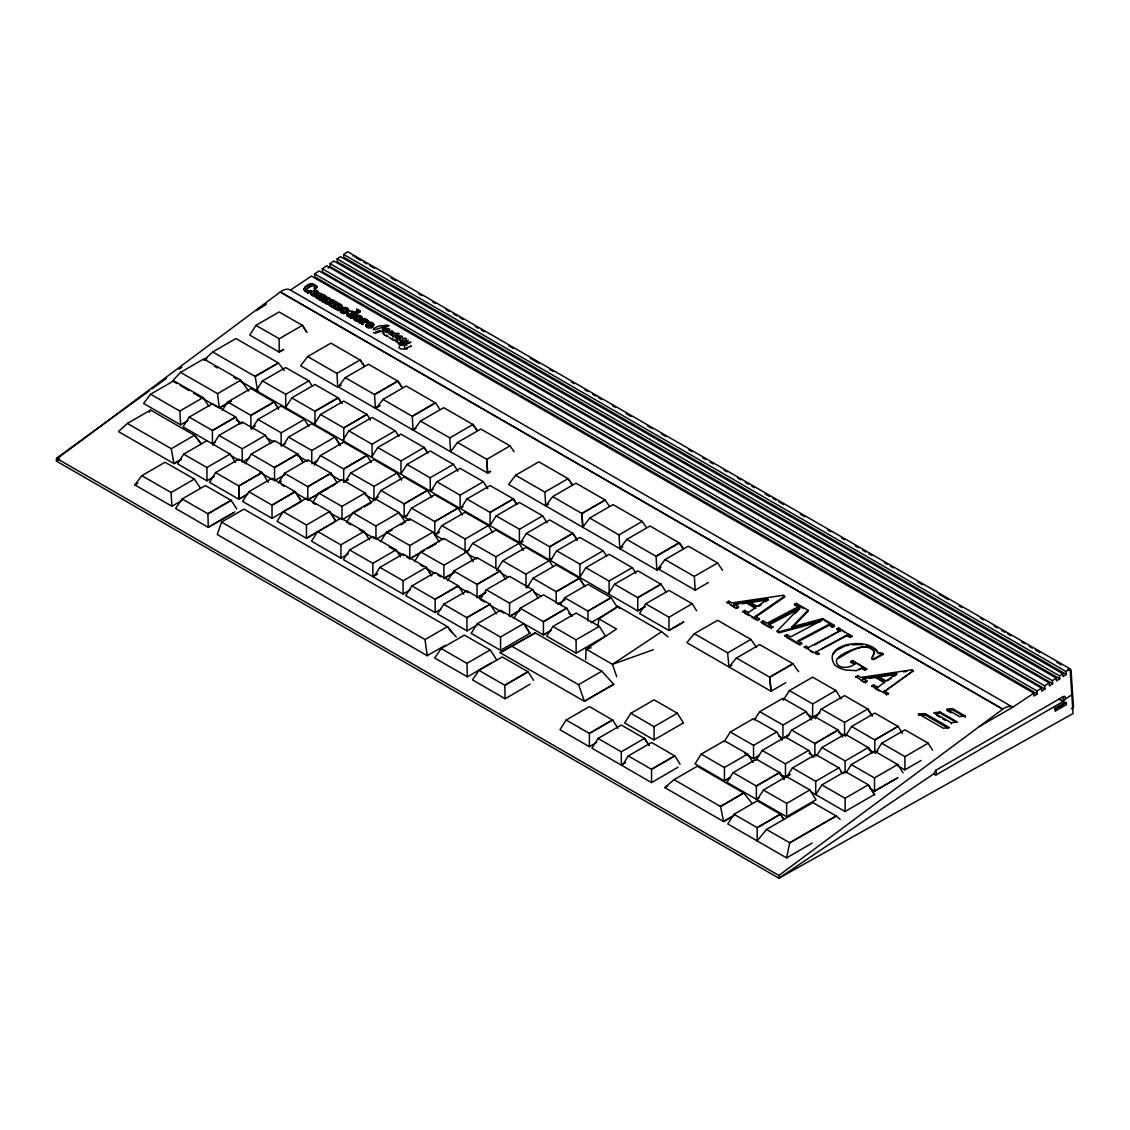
<?xml version="1.0" encoding="UTF-8"?>
<svg xmlns="http://www.w3.org/2000/svg" width="1130" height="1130" viewBox="0 0 1130 1130"><rect width="100%" height="100%" fill="white"/><g stroke="black" fill="none" stroke-linecap="round" stroke-linejoin="round"><path stroke-width="1.5" d="M585.637 659.482L586.103 649.129L616.528 629.043L598.942 618.887L597.728 627.051M206.931 440.728L183.696 454.147L177.523 463.851L206.931 480.829L206.931 467.453L230.167 454.034L235.45 462.467M206.931 480.829L214.29 476.479M215.364 442.113L212.426 443.808L215.378 442.014M230.167 454.147L183.018 426.829L189.19 417.139L212.426 403.721L235.662 417.027L212.44 430.445L189.19 417.139M268.262 482.284L262.089 472.467L238.868 485.886L238.854 499.262L247.682 494.163M238.868 485.886L238.854 499.262L209.446 482.284L215.618 472.58L238.854 459.161L262.089 472.467M212.807 445.135L218.98 435.431L242.215 448.737L242.215 462.114L249.575 457.749M222.37 410.303L227.667 401.983L250.888 415.402L274.138 401.87L278.545 408.806M270.734 443.737L265.451 435.318L242.215 422.013L218.98 435.431M274.138 401.87L278.531 408.919M255.917 325.384L279.166 338.689L279.152 352.066L249.744 335.073L255.917 325.384L279.152 311.965L302.388 325.384L306.795 332.305M248.784 491.72L272.019 478.315L295.255 491.72L301.428 501.423L272.019 518.402L242.611 501.423L248.784 491.72L272.019 505.138L295.255 491.621L301.428 501.31M245.125 463.794L251.298 454.091L274.534 467.509L297.769 453.978L303.066 462.297M272.019 518.289L272.019 505.025M284.831 474.727L274.548 480.66M251.736 429.146L257.908 419.442L281.144 432.748L281.144 446.124L285.565 443.469M433.186 489.304L430.248 491.112L256.256 390.655L262.428 380.951L285.678 394.257L285.678 407.534M302.388 325.384L279.152 338.788M295.255 491.621L272.019 505.138M297.769 453.978L303.066 462.41M281.144 432.861L304.38 419.343L281.144 406.037L257.908 419.442M285.664 394.37L308.9 380.852L285.664 367.547L262.428 380.951M281.314 481.281L278.376 482.99L284.548 473.286L307.784 486.691L331.019 473.173L337.192 482.877M328.364 488.075L307.784 499.969L335.723 483.725L331.302 486.38M306.47 525.026L306.47 538.29L277.062 521.311L283.235 511.608L306.47 498.203L329.692 511.608L335.878 521.212L329.706 511.509L306.47 525.026L283.235 511.608M283.22 445.432L288.517 437.126L311.767 450.432L311.753 462.142M314.988 424.456L314.988 411.193L338.223 397.774L341.754 403.325M307.784 486.691L331.019 473.173M339.396 444.048L334.989 437.013L311.753 450.531M338.223 397.774L341.754 403.424M314.338 424.188L320.51 414.484L343.746 427.903L366.982 414.385L370.499 420.035M343.746 441.053L343.746 427.79M314.267 465.249L320.454 455.56L343.675 468.964L366.925 455.447L371.332 462.481M361.134 508.585L342.009 519.729L342.009 506.353L365.244 492.934L371.417 502.751L364.058 506.989M340.921 544.914L317.685 531.495L311.513 541.199L340.921 558.178L340.921 544.801L364.157 531.397L369.439 539.815M340.921 558.178L348.28 553.827M343.746 427.903L366.982 414.385M365.244 493.047L342.009 479.629L318.773 493.047L312.6 502.751L315.538 504.446M364.143 531.495L340.921 518.091L306.47 538.29L334.409 522.159M372.081 457.424L372.081 444.147L395.316 430.742L398.834 436.392M345.399 481.338L350.696 473.018L373.931 486.324L373.931 499.7L365.103 494.601M373.931 499.7L378.352 497.045M372.844 563.347L372.844 576.611L343.435 559.633L349.608 549.929L372.844 536.524L396.079 549.83L372.844 563.347L349.608 549.929M392.124 529.871L375.951 539.321L375.951 525.944L399.187 512.526L405.359 522.343M395.302 430.841L372.081 417.436L348.845 430.841L342.673 440.545M397.167 472.905L401.574 479.84L397.167 472.905L373.931 486.437M371.572 457.226L377.745 447.536L400.981 460.842L400.981 474.106M399.173 512.639L375.951 499.22L352.715 512.639L346.543 522.343M374.764 500.18L380.951 490.477L404.173 503.895L427.423 490.378L431.815 497.412M379.864 567.401L403.099 580.707L403.085 594.083L373.677 577.105L379.864 567.401L403.085 553.983L426.321 567.401L431.618 575.721M403.099 593.97L410.444 589.733M380.358 541.863L386.531 532.159L409.78 545.465L409.766 558.841L406.828 557.147M427.733 453.074L424.216 447.423L400.981 460.941M404.173 503.895L427.423 490.378M430.248 490.999L430.248 477.736L453.483 464.317L457.89 471.252M426.321 567.401L403.085 580.806M409.766 545.578L433.002 532.061L409.766 518.755L386.531 532.159M409.78 520.393L405.359 517.851L411.532 508.147L434.768 521.552L458.003 508.034L462.41 515.068M439.189 532.272L434.768 534.829L439.189 532.173M441.025 609.07L435.135 612.573L405.727 595.595L411.899 585.891L435.135 599.31L458.37 585.792L463.653 594.211M435.135 612.474L435.135 599.197M414.47 561.568L420.643 551.864L443.892 565.17L443.878 578.546M453.469 464.43L430.248 451.011L407.012 464.43L400.839 474.134M434.768 521.552L458.003 508.034M460.108 495.18L460.108 508.444L430.7 491.465L436.872 481.761L460.108 468.357L483.343 481.663L460.108 495.18L436.872 481.761M460.108 508.331L463.046 506.636M443.017 539.589L435.657 535.337L441.844 525.634L465.08 538.939L465.066 552.316L469.487 549.66M443.878 565.268L467.114 551.751L443.878 538.445L420.643 551.864M466.958 630.837L437.536 613.971L443.723 604.268L466.944 590.849L490.18 604.268L496.367 613.858M447.635 580.707L453.808 571.003L477.044 584.422L500.279 570.89L505.562 579.323M465.066 539.052L488.315 525.535L465.066 512.229L441.844 525.634M489.996 525.605L496.169 515.902L519.419 529.207L519.405 542.584L522.357 540.79L519.405 542.584L460.687 508.684L466.86 498.98L490.095 512.399L513.345 498.881L516.862 504.418M490.095 525.662L490.109 512.286M467.326 551.723L472.623 543.403L495.858 556.709L495.844 568.432M477.044 584.422L500.279 570.89M500.562 650.244L500.562 636.981L523.797 623.562L529.97 633.266L500.562 650.343L471.154 633.365L477.326 623.675L500.562 610.257L543.431 634.933L550.79 630.681M516.862 504.531L513.345 498.881L490.095 485.575L466.86 498.98M519.857 610.525L509.559 616.457L509.574 603.081L532.795 589.676L538.092 598.095M509.559 616.457L519.857 610.412M495.844 556.822L519.094 543.304L495.844 529.998L472.623 543.403M525.973 585.82L525.987 574.111L549.222 560.692L552.74 566.342M523.797 623.675L529.97 633.365M532.795 589.775L509.559 576.371L486.324 589.775L480.151 599.479L484.558 602.036M519.405 529.32L542.64 515.803L519.405 502.497L496.169 515.902M514.023 617.955L520.21 608.251L543.431 621.67L566.681 608.138L571.964 616.57M526.425 533.374L549.66 546.779L572.896 533.261L577.303 540.197L572.882 533.374L549.66 519.955L526.425 533.374L520.252 543.078L549.66 560.056L552.598 558.248M549.208 560.805L525.973 547.386L502.751 560.805L496.564 570.509M549.66 559.943L549.66 546.68M532.993 578.263L556.228 591.682L579.464 578.164L584.761 586.47L579.464 578.263L556.228 564.859L532.993 578.263L526.82 587.967M543.431 621.67L566.681 608.138M572.896 533.261L549.66 546.779M645.131 606.683L637.786 610.934L550.494 560.537L556.666 550.833L579.916 564.138L579.916 577.402M579.464 578.263L556.228 591.682M599.352 626.373L576.116 613.067L552.881 626.472L546.708 636.176L576.116 653.154L576.116 639.778L599.352 626.373L605.525 636.176M576.116 653.154L605.525 636.077M596.739 742.339L589.38 746.704L559.971 729.726L566.144 720.022L589.38 733.427L612.615 719.909L617.898 728.327M589.38 746.591L589.38 733.328M579.902 564.251L603.138 550.734L579.902 537.428L556.666 550.833M609.098 594.267L609.098 580.99L632.334 567.585L635.851 573.235M589.38 733.427L612.615 719.909M632.32 567.684L609.098 554.279L585.863 567.684L579.69 577.388M648.945 745.376L644.538 738.455L621.302 725.036L598.067 738.455L591.894 748.159L621.302 765.137L621.316 751.761L644.538 738.342L648.959 745.277M621.302 765.137L625.723 762.482M608.378 593.956L614.551 584.252L637.786 597.657L661.022 584.139L666.305 592.572M637.786 597.657L661.022 584.139M654.072 726.689L654.072 739.952L624.664 722.974L630.837 713.27L654.072 699.866L677.308 713.171L654.072 726.689L630.837 713.27M654.086 739.839L683.495 722.861M628.322 755.913L651.558 769.332L674.78 755.913L651.558 742.495L628.322 755.913L622.15 765.617L651.558 782.596L651.558 769.219L674.794 755.815L680.076 764.233M668.946 617.22L668.946 630.498L639.538 613.519L645.71 603.816L668.946 590.397L692.182 603.702L668.946 617.22L645.71 603.816M747.679 754.049L724.443 740.743L701.207 754.162L695.035 763.852L724.443 780.83L724.443 767.468L747.679 754.049L752.961 762.467M724.132 741.718L730.305 732.014L753.541 745.32L753.541 758.696L744.712 753.597M753.541 758.583L759.431 755.193M759.318 797.469L756.366 799.277L726.957 782.299L733.144 772.595L756.366 786L779.615 772.482L784.022 779.418M756.38 799.164L756.38 785.901M733.977 814.264L757.213 827.669L780.449 814.151L783.98 819.702L780.449 814.264L757.213 800.845L733.977 814.264L727.805 823.968L786.621 857.924L812.258 843.008M786.621 857.811L789.715 842.768L836.172 815.945L812.936 802.625L766.479 829.462L757.213 840.833M753.541 745.433L776.776 731.901L753.541 718.595L730.305 732.014M779.615 772.482L784.008 779.516M754.416 719.994L759.713 711.674L782.949 724.98L782.949 738.356L778.528 735.814M782.949 738.356L788.825 734.853M780.449 814.151L757.213 827.669M779.587 773.739L785.463 777.129L785.477 763.753L808.699 750.348L813.106 757.383M785.463 777.129L789.884 774.474M763.386 790.054L786.621 803.359L786.621 816.736L757.213 799.758L763.386 790.054L789.87 774.587M786.621 816.623L816.03 799.758L809.857 789.941L786.621 803.472M766.479 829.462L789.715 842.768M782.949 725.093L806.184 711.561L782.949 698.255L759.713 711.674M808.699 750.447L785.463 737.043M783.217 700.289L789.39 690.6L812.64 703.905L812.625 717.282L806.749 713.878M812.64 717.169L819.985 712.917M809.857 789.941L786.621 776.635M786.339 738.427L791.636 730.107L814.871 743.526L838.107 730.008L842.514 737.043M811.298 792.045L845.113 811.566L845.127 798.204L868.363 784.785L874.521 794.588L868.363 784.785L845.113 771.479L821.891 784.898L815.719 794.588L815.719 781.226L838.954 767.807L842.472 773.457M841.158 698.905L835.875 690.486L812.625 677.181L789.39 690.6M838.94 767.906L815.719 754.501L792.483 767.906L786.31 777.61M815.154 718.736L821.326 709.033L844.562 722.338L844.562 735.715L838.672 732.311M816.595 755.885L821.891 747.566L845.127 760.885L845.113 772.595M845.113 798.303L821.891 784.898M845.127 811.467L874.535 794.489M872.205 715.954L867.798 708.92L844.562 722.437M868.363 747.467L871.894 753.004L868.363 747.467L845.113 760.984M845.395 736.195L851.568 726.491L874.804 739.91L898.039 726.378L902.446 733.427M870.114 788.684L874.521 791.226L874.535 777.864L897.771 764.445L903.054 772.864M874.804 739.91L898.039 726.378M897.757 764.558L874.521 751.139L851.3 764.558L846.003 772.864M875.51 752.961L881.683 743.258L904.918 756.563L904.918 769.94L896.09 764.841M904.918 769.827L921.091 760.49M904.918 756.662L928.154 743.145L904.918 729.839L881.683 743.258M490.858 663.197L467.326 676.884L466.987 663.324L490.222 649.905L496.734 659.906M467.326 676.785L434.683 658.041L441.194 648.535L464.43 635.131L490.222 649.905M530.139 684.187L505.138 698.721L472.495 679.879L479.007 670.373L504.799 685.26L528.035 671.743L533.614 680.331M505.138 698.721L504.799 685.147M171.887 506.212L134.823 484.925L141.801 475.688L171.082 492.482L171.887 506.325L182.184 500.265M188.018 420.487L180.659 424.838L179.868 411.009L203.089 397.591L209.064 406.405M180.659 424.838L143.609 403.452L150.587 394.215L173.808 380.796L203.089 397.591M171.082 492.581L194.318 479.064L165.037 462.269L141.801 475.688M364.157 365.852L360.173 360.046L330.892 343.139L307.657 356.557L300.679 365.795L337.743 387.195L336.938 373.352L360.173 359.933L364.171 365.753M337.743 387.195L341.246 385.189M379.765 405.741L375.358 408.283L338.294 386.898L345.272 377.646L374.553 394.554L397.788 381.036L401.786 386.841M397.788 381.036L401.772 386.954M415.995 428.242L413.043 430.05L375.993 408.65L382.971 399.413L412.238 416.306L435.488 402.789L439.457 408.707M413.057 429.937L412.252 416.207M412.238 416.306L435.488 402.789M490.561 471.394L487.609 473.103L413.509 430.318L420.487 421.066L449.768 437.861L450.559 451.703L457.537 442.466L480.773 429.047L510.054 445.841L486.804 459.359L457.537 442.466M476.973 430.375L473.004 424.456L449.754 437.974M487.609 473.103L486.818 459.26L487.609 473.103L490.561 471.295M609.169 505.915L605.186 500.011L575.905 483.216L552.669 496.621L545.691 505.859L544.9 492.03L568.136 478.611L572.119 484.417L568.122 478.71L538.855 461.817L515.619 475.236L508.641 484.473L656.855 570.043L659.793 568.348M545.691 505.859L548.643 504.051M589.733 518.02L619 534.914L642.25 521.396L612.954 504.602L589.733 518.02L582.755 527.258L581.95 513.416L605.186 500.011L581.95 513.529L552.669 496.621M582.755 527.258L581.95 513.416M619 534.914L619.805 548.643L622.757 546.849M619.805 548.643L626.783 539.406L650.018 526.001L679.285 542.894L683.269 548.7M626.783 539.406L656.05 556.313L679.3 542.795L683.283 548.601M679.3 542.795L656.05 556.313M708.397 582.487L695.162 590.227L694.357 576.385L717.592 562.98L722.564 570.339M695.162 590.114L658.098 568.828L665.076 559.59L688.311 546.186L717.592 562.98M384.101 330.892L386.573 331.923L385.796 330.906C396.362 328.576 376.417 326.443 384.101 330.892C382.293 332.757 385.683 337.545 386.898 335.13M384.341 334.918L382.378 332.813M400.006 339.678L399.229 338.661C411.066 333.957 383.805 335.935 401.418 339.932C405.642 341.585 399.399 336.881 406.291 338.506C405.331 341.062 401.094 343.054 399.879 339.876M399.54 343.591L395.712 341.458L396.319 340.116M785.774 682.675L771.056 691.263L686.828 642.645L694.343 633.704L727.621 652.815L728.949 666.954L731.901 665.146M728.949 666.954L736.449 658.013L759.685 644.609L792.963 663.706L769.728 677.124L771.056 691.263L769.728 677.124M727.607 652.914L750.857 639.396L717.578 620.299L694.343 633.704M177.043 383.621L172.509 381.008L180.518 372.349L217.511 393.607L219.319 408.029L231.085 401.235L219.319 408.029M217.497 393.706L240.747 380.189L203.753 358.945L180.518 372.349M392.308 338.379L391.008 338.816L389.229 337.347M874.662 652.66L871.64 658.225L873.25 659.666L883.25 654.327L881.668 652.9L878.278 652.801C870.368 636.232 820.479 643.125 834.745 665.019A27.855 18.447 -8.7 0 0 846.045 670.062L856.399 670.669L861.78 667.802L864.902 670.104L866.71 669.13L852.698 660.542C845.749 662.392 862.473 666.827 850.89 661.516M239.8 380.867L257.739 391.121M181.337 459.274L173.978 463.625L118.452 431.561L127.365 423.439L171.237 448.666L173.978 463.625L181.323 459.373M194.473 435.248L201.408 444.034L194.473 435.248L171.237 448.765M720.53 806.382L723.596 821.538L735.376 814.645L723.596 821.538L664.779 787.582L674.045 779.658L720.516 806.495L743.766 792.977L751.987 803.289M720.516 806.495L743.766 792.977M307.883 291.554L307.939 292.359C298.292 291.06 309.182 280.226 314.747 284.732A3.757 2.331 -4.1 0 1 315.736 285.777L317.233 287.246L314.747 288.983L314.253 287.924C317.417 282.444 307.628 285.834 306.809 288.447C302.134 292.119 311.273 290.043 311.216 291.526L308.264 293.32L307.883 291.554L305.171 290.876L303.899 289.28M613.774 684.243L584.365 701.221L578.602 684.625L601.838 671.22L613.745 684.342L584.337 701.32L500.124 652.702L535.281 632.899L601.838 671.22M303.913 289.393L305.227 287.204M1033.781 693.156L1012.791 707.211L289.718 289.661A16.781 9.69 -60 0 0 280.339 291.936L57.121 458.681L56.5 461.139L778.909 878.222L1073.062 713.524L1070.096 668.847L347.701 251.778L343.675 254.476L343.887 257.358L1066.282 674.426L1063.033 676.602L1062.822 673.72L340.441 256.651L337.136 258.855L337.347 261.736L1059.728 678.805L1056.494 680.98L1056.282 678.099L333.901 261.03L330.031 263.615L330.243 266.68L1052.637 683.735L1049.389 685.91L1049.177 682.859L326.782 265.79L322.304 268.785L322.53 271.935L1044.911 689.003L1041.676 691.165L1041.45 688.029L319.055 270.96L314.634 273.912L314.846 276.85L1037.241 693.905L1033.992 696.08L1033.781 693.156L311.4 276.087L290.41 290.142M366.516 322.064C372.053 317.036 351.656 327.827 367.688 321.301M348.153 315.016L353.323 311.908L351.162 314.564L348.153 315.016L348.379 316.075L349.806 316.132M348.21 315.892L352.15 312.982L353.634 313.434M456.238 637.023L447.438 626.613L243.967 509.136L221.551 522.074L217.243 534.49L427.211 655.711L445.291 645.272M319.027 293.447L315.03 295.665L310.722 293.645A4.28 2.67 -4.1 0 1 310.99 292.147C321.937 284.379 320.313 302.854 310.778 294.323A4.28 2.67 -4.1 0 1 311.033 292.825L311.414 292.388M149.231 412.309L150.601 410.035L194.459 435.361M372.716 323.632L371.431 325.384L372.759 324.254L372.392 323.166L369.976 324.55L371.714 323.618L372.759 324.254M285.579 407.591L291.752 397.887L314.988 384.468L338.223 397.887L314.988 411.306L291.752 397.887M560.311 604.663L564.718 597.728L587.953 584.323L611.189 597.728L617.361 607.432M756.055 760.151L762.227 750.447L788.825 734.966M236.735 508.938L231.17 500.336L205.363 485.561L182.142 498.966L175.616 508.472L208.259 527.329L233.26 512.893M328.279 299.718C330.737 296.286 323.025 298.518 322.587 300.354L323.025 301.795L319.578 299.803L318.787 298.165C321.852 294.167 329.692 295.481 320.736 299.281L323.208 298.362M339.749 304.818L337.955 304.93C340.314 301.964 331.81 303.363 335.398 301.922L332.531 299.733L332.94 301.244L328.307 304.337L327.064 303.391L330.553 306.145L330.115 304.634C333.195 300.637 341.034 301.95 332.065 305.764L332.121 306.541L336.26 303.716M328.901 298.391L324.593 302.19L327.05 300.538M330.115 304.634L330.921 306.357L334.367 308.349L333.929 306.837C337.051 302.953 344.904 304.055 335.878 307.953L335.921 308.73L335.087 307.501L334.72 308.561L338.153 310.538L337.729 309.027C343.421 308.264 342.87 302.897 337.898 304.154L337.955 304.93M314.31 288.729C317.869 280.127 298.038 293.193 309.267 291.71M832.739 654.411L836.483 650.329L844.336 646.304M329.847 298.716L326.556 297.684C326.627 294.746 321.217 294.28 320.821 294.238L321.598 294.69L316.979 297.783L316.146 296.639L315.779 297.614L319.211 299.605L318.829 298.857L322.53 296.526L324.875 296.569M326.612 298.391C328.971 295.424 320.524 296.823 324.056 295.368L323.999 294.662M337.898 304.154L338.322 303.25L336.712 302.021L334.197 301.936L334.254 302.713M366.657 324.239L365.894 325.652A3.574 2.218 -4.1 0 0 366.53 327.05L368.648 327.997L371.714 327.559L367.363 326.273L369.482 324.225L372.886 326.768L369.482 324.225M871.724 658.776C884.324 635.823 840.367 651.191 836.61 659.68C834.632 669.115 849.944 669.087 854.803 663.776M777.341 632.023L777.186 631.048L799.701 607.686L768.598 624.071L773.09 627.545M795.11 613.576L799.842 608.646L770.307 624.226M798.642 607.615L794.461 604.31L796.283 603.364L808.049 610.158L791.975 626.825L792.116 627.8L802.413 625.102M792.116 627.8L808.19 611.132L808.049 610.158M373.479 332.63L374.581 333.378L383.07 330.779M284.223 370.513L278.418 362.956L235.93 338.534L212.694 351.953L203.965 360.173L206.903 358.478M372.829 326.16C375.838 323.957 371.346 321.4 369.1 322.446A4.011 2.486 -4.1 0 0 367.123 323.222L365.852 325.045A3.574 2.218 -4.1 0 0 366.487 326.443L368.606 327.375L371.671 326.937M372.886 326.768L373.818 324.55L371.488 323.025M353.337 313.928L350.244 315.99M399.512 346.387L398.834 347.517L400.359 348.916L406.306 349.156L407.21 348.633L406.235 347.927L411.306 346.317L410.684 345.498M348.308 312.883L346.938 315.553A2.415 1.497 -4.1 0 0 348.04 316.386L349.82 316.344C347.517 316.852 353.054 319.606 352.052 317.219L351.303 316.781L360.131 310.863L360.188 311.753L351.359 317.657L352.108 318.095M936.488 769.812L935.937 770.222A2.98 1.723 -60 0 0 934.383 773.457L778.909 878.222L778.909 875.467L1002.734 709.16A16.781 9.69 -60 0 1 1012.127 706.886L1012.791 707.211L979.442 726.463M149.174 390.952L56.5 458.173L56.5 461.139L59.579 459.43M152.027 388.875L166.28 378.536M179.105 369.227L181.958 367.165M315.736 294.323C322.996 288.644 307.049 295.65 314.098 295.368M314.747 288.983L317.177 286.441M748.597 613.406L748.456 612.517L755.673 607.53L746.478 602.219L733.808 604.07L738.328 606.669L738.455 607.559L736.576 608.491L727.028 602.163L728.864 601.202L731.845 602.926L783.034 595.312L784.517 596.16L784.644 597.05L755.363 617.319L755.236 616.429L784.517 596.16M877.417 687.789L884.522 682.068L875.326 676.757L862.656 678.593L867.176 681.206L865.41 682.873L855.876 676.701L857.712 675.74L860.707 677.463L911.882 669.836L913.365 670.697L884.197 691.701L913.365 670.697M758.739 606.4L761.408 604.55M765.406 601.796L768.075 599.945M887.559 680.783L891.57 678.014M894.24 676.178L896.909 674.327L878.208 677.068L878.095 676.333L896.796 673.48L886.118 680.966L878.095 676.333M598.942 618.887L617.616 606.287L661.629 631.698L668.07 636.925M328.081 268.121L330.243 266.68M320.821 294.238L321.203 293.263M316.979 297.783L321.556 293.984L320.779 293.546M319.211 299.605L319.578 298.617M320.736 299.281L319.522 299.111L323.025 301.795M319.578 299.803L319.945 298.829M323.434 301.526L322.643 301.06L326.245 298.772L328.957 299.097M326.556 297.684C331.528 296.427 332.093 301.795 326.401 302.558L326.81 303.984L323.378 302.007L323.745 301.032L324.536 301.484M323.378 302.007L323.745 301.032M327.22 303.702L326.443 303.264L330.765 300.241L330.497 299.153M327.121 304.168L327.474 303.108M332.94 301.244L332.531 299.733M328.251 303.56L332.884 300.467M334.197 301.936L335.342 301.145M330.172 305.411C331.048 302.473 336.345 303.575 336.387 302.685M330.553 306.145L330.906 305.1M332.065 305.764L330.864 305.58L334.367 308.349M330.921 306.357L331.274 305.298M333.986 307.614C334.932 304.775 340.158 305.82 340.243 304.86M337.164 307.911L339.622 306.258M338.562 310.256L337.785 309.804L342.235 306.47L340.511 304.973M338.153 310.538L338.506 309.479M356.628 309.521L357.8 311.047L356.699 310.411L357.038 309.253L360.131 310.863M356.699 310.411L357.038 309.253M349.029 316.909L349.777 315.482L347.984 315.51A2.415 1.497 -4.1 0 1 346.868 314.663C346.161 311.047 354.481 309.112 354.043 313.547L356.543 311.88M353.987 312.671L357.73 310.171M361.967 323.335L363.013 324.366L358.987 322.121L360.145 322.714L364.736 319.154L360.103 322.262M364.764 319.606L364.453 318.462L366.996 319.818L365.555 321.301L368.818 321.315L366.812 322.502L366.558 321.358L367.66 320.849M359.015 322.573L359.397 321.852M364.058 319.197L364.453 318.462M365.555 321.301L366.996 319.818M362.984 323.915L362.603 324.649M369.524 324.847L367.405 326.881L371.714 327.559M1037.241 693.905L1037.029 690.981L1041.45 688.029M1044.911 689.003L1044.685 685.854L1049.177 682.859M1052.637 683.735L1052.411 680.684L1056.282 678.099M1059.728 678.805L1059.53 675.924L1062.822 673.72M1066.282 674.426L1066.07 671.545L1070.096 668.847M661.629 631.698L612.474 664.341L586.103 649.129L591.061 647.787M1065.138 699.188L1071.819 694.766M1071.268 708.793L1073.5 707.309L1071.071 670.782A3.743 2.161 -60 0 0 1069.135 669.186L1068.726 669.327A3.743 2.161 -60 0 0 1068.33 669.539M56.5 459.656L59.466 457.735M256.341 310.651L264.929 305.114M838.361 658.394C848.037 652.971 864.874 639.919 874.521 651.968M307.812 293.065L311.16 290.721M258.092 308.886L266.44 303.984M306.159 286.483L307.247 285.848M127.365 423.439L150.601 410.035M283.574 349.41L279.152 352.066L283.559 349.509M227.667 401.983L250.888 388.565L274.124 401.983L250.888 415.402M235.662 417.139L212.426 430.544L212.426 443.808M134.823 484.925L137.775 483.23M250.888 428.666L255.309 426.01M345.272 377.646L368.507 364.241L397.788 381.135L374.553 394.554M242.215 448.836L265.451 435.318M251.298 454.091L274.534 440.672L297.769 454.091L274.534 467.509M320.51 414.484L343.746 401.079L366.968 414.484M288.517 437.126L311.753 423.708L334.989 437.126M382.971 399.413L406.193 385.994L435.474 402.902M262.089 472.58L238.854 485.985L215.618 472.58M379.779 405.628L375.358 408.184L374.553 394.441M238.868 499.149L247.682 494.064M284.548 473.286L307.784 459.868L331.019 473.286M320.454 455.56L343.675 442.141L366.925 455.447L343.675 468.964M311.753 463.794L317.643 460.291M234.743 511.932L208.259 527.329L207.934 513.755L182.142 498.966M420.487 421.066L443.723 407.662L472.99 424.555M377.745 447.536L400.981 434.118L424.202 447.536M350.696 473.018L373.931 459.599L397.167 473.018M343.69 468.865L343.675 482.228L348.096 479.586M343.675 482.228L348.096 479.685M380.951 490.477L404.173 477.072L427.408 490.477M411.532 508.147L434.768 494.728L458.003 508.147M400.938 524.885L403.89 523.077M424.485 550.254L409.78 558.743L424.47 550.352M436.236 543.459L427.423 548.544L436.236 543.558M490.095 512.399L513.331 498.98M411.899 585.891L435.135 572.486L458.37 585.792L435.135 599.31M453.808 571.003L477.044 557.584L500.265 571.003M445.361 577.585L454.175 572.486M445.347 577.684L454.175 572.599M520.252 543.078L523.19 541.369M477.044 597.572L485.872 592.487L477.044 597.685L477.044 584.309M221.551 522.074L425.035 639.566L447.438 626.613L452.071 632.871M525.987 587.374L528.925 585.679M477.256 624.89L466.944 630.95L466.958 617.573L490.194 604.155L466.944 617.672L443.723 604.268M520.21 608.251L543.431 594.832L566.667 608.251M557.697 604.098L565.057 599.748M614.551 584.252L637.786 570.834L661.008 584.252M500.124 652.702L535.281 632.899M479.007 670.373L502.243 656.954L528.035 671.743L504.799 685.26M550.79 630.582L543.431 634.933L543.445 621.557M658.098 568.828L661.036 567.133M659.807 568.235L656.855 570.043L656.064 556.2M590.891 622.715L615.892 608.18M645.145 606.584L637.786 610.822L637.786 597.558M683.65 621.895L668.946 630.498L683.65 622.009M566.144 720.022L589.38 706.603L612.601 720.022M792.949 663.818L769.714 677.223L736.449 658.013M651.558 782.596L678.028 767.213M674.045 779.658L697.281 766.253L743.752 793.076M664.779 787.582L667.731 785.887M812.625 704.004L835.875 690.486M821.326 709.033L844.562 695.614L867.784 709.033M791.636 730.107L814.871 716.702L838.107 730.008L814.871 743.526M733.144 772.595L756.366 759.176L779.601 772.595L756.366 786M851.568 726.491L874.804 713.072L898.039 726.491M821.891 747.566L845.113 734.161L868.349 747.566M874.804 753.173L877.756 751.365M898.067 777.539L874.535 791.127L896.584 778.499M789.701 842.867L836.172 816.044M936.488 774.672L935.937 770.222L1063.316 696.603A2.98 1.723 -60 0 1 1065.42 697.803A2.98 1.723 -60 0 1 1063.316 701.448L935.937 774.996A2.98 1.723 -60 0 1 934.383 773.457M1054.572 708.51L1065.505 702.182L1066.367 702.691L1066.367 704.654L1055.434 710.968L1054.572 708.51L1055.434 709.004L1066.367 702.691M1060.039 707.324L1062.779 705.741M341.43 309.027L342.729 308.419M355.103 316.923L356.416 316.315M748.456 612.517L744.797 610.412L742.961 611.372L757.609 619.819L759.417 618.845L759.558 619.734M761.451 622.856L761.295 621.881L763.117 620.907L767.058 623.181L798.5 606.641L794.461 604.31M761.295 621.881L771.126 627.56L772.934 626.585M785.166 636.543L785.011 635.568L786.819 634.594L790.703 636.84L821.976 620.314L778.669 631.91L777.186 631.048M785.011 635.568L799.786 644.1L801.608 643.125L801.749 644.1M804.32 647.603L806.029 645.936L808.685 648.097M804.207 646.911L817.287 654.454L819.208 654.171M850.975 662.067L852.783 661.092L866.71 669.13M864.817 669.553L866.625 668.579M877.304 687.054L873.645 684.935L871.809 685.896L886.457 694.357L888.279 693.382L888.378 694.117M871.64 658.225L873.165 659.101L883.166 653.776M859.167 669.793L861.865 668.353L864.902 670.104M792.215 627.856L792.059 626.882L822.697 618.619L834.307 625.328L834.463 626.303L832.641 627.249L829.081 624.297L797.681 640.865L801.608 643.125M799.32 641.049L829.222 625.271L832.641 627.249M808.572 647.405L839.971 630.837L814.659 644.948M779.177 617.856L789.658 612.333M792.653 610.765L795.647 609.183M815.676 652.137L847.048 634.933L850.212 637.391L852.048 636.444L838.559 628.026L836.751 628.972L840.07 631.529M821.68 648.987L847.161 635.625L850.212 637.391M794.616 605.284L796.424 604.338L796.283 603.364M832.499 626.274L834.307 625.328M850.113 636.684L851.935 635.752M736.449 607.601L738.328 606.669M865.298 682.139L867.176 681.206M392.887 338.605C390.132 339.551 396.192 341.656 394.822 339.678M400.896 343.209L400.938 344.283L403.156 344L400.896 343.209L401.079 345.681M387.082 335.695L386.714 336.486L388.212 336.5M365.513 320.849C368.352 318.49 370.075 323.152 366.558 321.852M653.281 649.736L612.474 664.341L616.712 676.715M353.054 255.945L353.252 255.874A3.743 2.161 -60 0 1 355.131 257.047M382.802 327.064C364.326 334.254 377.519 324.352 383.07 325.821C389.624 323.759 391.531 327.064 384.384 326.57L385.457 327.516L382.802 327.064L382.985 329.536M375.626 331.909L380.231 330.497M396.362 334.89L393.975 335.624C394.469 339.452 388.777 333.887 395.98 333.336C403.594 333.011 395.02 335.059 396.545 337.376M308.363 285.367L310.722 284.831M404.385 344.707L400.868 345.342L398.791 344.396C398.127 340.865 403.65 342.56 405.161 343.294C401.531 342.108 406.503 340.102 408.325 340.455C399.497 345.639 420.077 339.141 405.967 344.212L406.772 345.257L404.385 344.707L404.653 348.421M820.451 621.613L778.824 632.885L778.669 631.91M845.946 645.894L849.153 645.089M875.256 649.496L878.363 653.352L883.25 654.327M749.247 601.81L767.934 598.942L757.255 606.429L749.247 601.81L749.374 602.686L768.075 599.832M745.63 601.782L749.049 601.273M752.453 600.764L755.871 600.256M872.756 676.418L876.174 675.909M881.287 675.147L884.705 674.638M888.109 674.13L891.528 673.621M903.463 671.841L906.881 671.333M733.949 604.946L738.695 604.268M741.859 603.801L746.605 603.109L755.801 608.42M862.769 679.328L865.947 678.876M869.111 678.41L875.439 677.491L884.635 682.803L884.522 682.068M851.851 644.75L863.249 644.637M965.147 715.982L952.35 708.595L946.714 709.202L959.511 716.604L965.147 715.982L965.317 717.155L952.505 709.767L946.869 710.389L951.135 712.846M940.019 712.013L933.776 712.705L951.22 722.776L957.463 722.084L940.019 712.013L940.16 713.058L956.149 722.282M935.471 713.567L940.16 713.058M925.329 713.68L918.337 713.821L943.324 728.257L949.426 727.593L925.329 713.68L925.527 715.135L948.112 728.186M918.535 715.29L925.527 715.135M312.954 284.887L314.804 285.537A3.757 2.331 -4.1 0 1 315.793 286.582L317.233 287.246M314.79 291.102L317.827 291.78L319.169 293.616M351.713 311.894L354.043 313.547M345.13 308.151C353.761 309.493 343.04 317.248 340.285 311.372A4.28 2.67 -4.1 0 1 340.554 309.874M358.803 316.047C367.434 317.389 356.713 325.143 353.958 319.267A4.28 2.67 -4.1 0 1 354.227 317.77M866.329 645.188L873.066 647.688M360.188 311.753L357.108 310.129M1059.064 699.089L1063.316 701.448L1063.316 696.673M356.105 257.711L360.682 260.352M363.733 262.118L366.784 263.883M369.835 265.635L374.425 268.29M391.206 277.98L395.783 280.621M418.679 293.842L421.744 295.608M432.423 301.767L435.474 303.532M446.166 309.705L449.217 311.47M453.794 314.112L456.845 315.877M459.896 317.629L462.947 319.395M475.165 326.443L478.216 328.209M481.267 329.974L484.318 331.74M508.74 345.837L513.317 348.478M530.111 358.168L539.264 363.464M549.957 369.623L553.008 371.389M571.328 381.968L574.379 383.734M585.058 389.892L588.109 391.658M592.699 394.299L595.75 396.065M598.801 397.831L601.852 399.596M612.531 405.755L615.596 407.52M626.274 413.693L630.851 416.334M647.645 426.024L652.222 428.666M661.375 433.962L665.966 436.604M688.862 449.825L691.913 451.59M702.592 457.749L705.643 459.514M710.219 462.156L713.284 463.922M723.963 470.094L727.014 471.86M737.706 478.018L740.757 479.784M745.334 482.425L748.385 484.191M751.436 485.957L754.487 487.722M765.18 493.881L769.756 496.522M772.807 498.288L775.858 500.053M778.909 501.819L783.486 504.46M800.28 514.15L804.857 516.791M827.753 530.012L830.804 531.778M841.497 537.951L844.548 539.716M855.226 545.875L858.292 547.64M862.868 550.282L865.919 552.047M868.97 553.813L872.021 555.579M884.239 562.627L887.29 564.379M890.341 566.144L893.392 567.91M917.814 582.007L922.391 584.648M939.185 594.352L948.338 599.635M959.031 605.807L962.082 607.573M980.402 618.138L983.453 619.904M994.132 626.077L997.183 627.828M1001.759 630.484L1004.824 632.235M1007.875 634.001L1010.926 635.766M1021.605 641.939L1024.656 643.705M1029.246 646.346L1032.297 648.097M1035.348 649.863L1039.925 652.504M1056.72 662.208L1061.296 664.85M1068.02 669.017L1071.071 670.782M343.675 254.476L1066.07 671.545M337.136 258.855L1059.53 675.924M330.031 263.615L1052.411 680.684M322.304 268.785L1044.685 685.854M1059.135 699.046L1063.316 701.448M314.634 273.912L1037.029 690.981M389.116 329.014L389.921 330.045L388.197 329.904M324.056 295.368L321.245 293.955M367.024 320.284L364.03 318.745M332.587 300.509L333.548 301.06M369.92 323.929L371.389 324.776M311.216 291.526L310.708 290.466M316.146 296.639L316.923 297.091M333.929 306.837L334.777 308.066M335.087 307.501L335.878 307.953M315.736 296.922L319.169 298.899M323.335 301.3L326.81 303.984M327.064 303.391L330.497 305.368M334.664 307.784L338.096 309.761M348.958 316.033L351.713 318.363M319.988 299.535L320.779 299.987M323.802 301.724L324.593 302.19M327.531 303.885L328.307 304.337M331.33 306.075L332.121 306.541M358.987 322.121L363.013 324.366M280.339 291.936L1002.734 709.16L280.339 292.077M784.644 597.05L783.034 595.312M913.478 671.432L911.882 669.836M797.893 605.186L803.783 608.59M824.293 620.427L834.463 626.303M844.604 632.164L838.559 628.026M847.585 633.874L852.048 636.444M836.751 628.972L839.971 630.837M750.716 603.462L756.055 606.556M879.55 677.845L884.889 680.924M936.827 715.417L939.722 717.098M942.632 718.779L945.542 720.446M665.076 559.59L694.357 576.498M515.619 475.236L544.886 492.129M307.657 356.557L336.938 373.451M755.236 616.429L759.417 618.845M815.577 651.445L819.095 653.479M884.084 690.967L888.279 693.382M731.195 605.383L735.235 607.714M744.557 613.096L748.95 615.638M751.888 617.333L756.281 619.861M762.849 623.661L769.869 627.715M786.635 637.391L799.941 645.075L799.786 644.1M810.125 650.951L813.035 652.632M861.371 680.543L864.069 682.096M874.86 688.325L879.253 690.868M212.694 351.953L255.168 376.474L257.725 391.22M348.845 430.841L372.081 444.26M407.012 464.43L430.248 477.849M585.863 567.684L609.098 581.102M214.418 366.219L217.398 367.942M233.825 377.42L236.82 379.143M868.928 749.783L873.335 752.326M502.751 560.805L525.973 574.21M564.718 597.728L587.953 611.146L611.189 597.629L587.953 611.033L587.953 621.09M851.3 764.558L874.521 777.963M180.066 385.358L189.12 390.599M193.654 393.212L217.822 407.153M236.184 420.176L242.074 423.566M266.44 437.635L273.785 441.887M297.049 455.305L307.346 461.252M330.454 474.6L340.737 480.533M399.766 514.616L404.173 517.159L407.125 515.464L404.173 517.159L404.187 503.782M467.905 553.954L476.733 559.053M500.986 573.051L508.331 577.289M534.165 592.219L541.524 596.456M568.828 613.378L571.78 615.073M808.995 753.399L814.871 756.789M840.706 771.705L843.644 773.4M150.587 394.215L179.854 411.108M552.881 626.472L576.116 639.891M318.773 493.047L342.009 506.452M352.715 512.639L375.951 526.057M486.324 589.775L509.559 603.194M762.227 750.447L785.463 763.866M792.483 767.906L815.719 781.324M230.449 455.319L239.263 460.404M259.829 472.284L273.065 479.925M281.314 484.685L284.252 486.38M293.08 491.479L306.315 499.121M328.774 512.088L340.54 518.868M348.012 523.19L350.95 524.885M359.778 529.984L374.482 538.473M389.186 546.962L403.89 555.452M420.346 564.958L423.298 566.653M426.236 568.348L435.05 573.447M438.002 575.142L440.94 576.837M457.918 586.654L468.216 592.586M488.979 604.578L503.683 613.067M183.696 454.147L206.931 467.552M477.326 623.675L500.562 637.08M701.207 754.162L724.443 767.567M512.045 646.318L578.588 684.724M598.067 738.455L621.302 751.86M441.194 648.535L466.987 663.423M57.121 458.681L778.909 875.467M836.172 815.945L840.141 819.434M617.616 606.287L619.621 608.449M240.747 380.189L248.727 391.051M792.963 663.706L798.585 671.672M750.857 639.396L756.478 647.349M642.25 521.396L646.219 527.315M510.054 445.841L514.037 451.76M473.004 424.456L476.987 430.262M194.318 479.064L200.293 487.892M928.154 743.145L932.561 750.179M867.798 708.92L872.205 715.855M806.184 711.561L811.481 719.881M776.776 731.901L782.073 740.221M692.182 603.702L696.589 610.737M603.138 550.734L606.669 556.384M677.308 713.171L683.481 722.974M542.64 515.803L547.047 522.837M483.343 481.663L487.75 488.697M519.094 543.304L523.487 550.338M488.315 525.535L492.708 532.569M424.216 447.423L427.747 452.961M467.114 551.751L473.286 561.568M302.388 325.271L306.809 332.206M433.002 532.061L439.175 541.863M308.9 380.852L312.431 386.502M426.335 567.288L431.618 575.608M334.989 437.013L340.285 445.333M396.079 549.83L400.486 556.864M304.38 419.343L308.787 426.377M235.662 417.027L240.069 424.061M886.457 694.357L886.57 695.091M875.326 676.757L875.439 677.491M873.645 684.935L873.758 685.67M871.809 685.896L871.922 686.63M857.712 675.74L857.825 676.475M855.876 676.701L855.989 677.435M829.081 624.297L829.222 625.271M822.697 618.619L822.838 619.593M786.819 634.594L786.974 635.568M771.126 627.56L771.282 628.52M763.117 620.907L763.259 621.881M757.609 619.819L757.75 620.709M746.478 602.219L746.605 603.109M744.797 610.412L744.924 611.288M742.961 611.372L743.102 612.248M728.864 601.202L728.991 602.092M727.028 602.163L727.169 603.053M425.035 639.566L427.211 655.711M952.35 708.595L952.505 709.767M951.22 722.776L951.361 723.807M397.534 338.661L397.774 342.673M353.323 311.908L353.393 312.784M353.026 311.824L353.083 312.699M351.303 316.781L351.359 317.657M348.308 315.199L348.379 316.075M337.729 309.027L337.785 309.804M332.107 300.015L332.163 300.792M322.841 295.453L322.912 296.173M316.796 286.215L316.852 287.02M315.863 286.215L315.92 287.02M308.193 292.515L308.264 293.32M1055.434 709.004L1055.434 710.968M874.818 739.797L874.804 751.521M814.885 743.413L814.871 755.137M757.213 827.57L757.213 840.946M556.228 591.569L556.228 603.293M434.782 521.453L434.768 534.829M307.784 486.592L307.784 499.969M274.548 467.396L274.534 480.773M250.902 415.289L250.888 426.999M367.165 323.83A4.011 2.486 -4.1 0 1 369.157 323.053M372.844 576.512L377.25 574.068L372.844 576.512M724.443 780.731L730.319 777.44L724.443 780.731M207.934 513.755L231.17 500.336L207.934 513.755M392.054 331.118L394.031 332.404L391.051 333.943L391.531 335.144L388.904 333.873L391.714 332.107L386.206 332.474L392.054 331.118M255.182 376.375L278.418 362.956L255.182 376.375M348.633 309.903C347.757 313.349 341.853 313.589 340.229 310.609A4.28 2.67 -4.1 0 1 340.497 309.112C342.39 306.682 347.729 306.597 348.633 309.903M362.306 317.784C361.43 321.231 355.526 321.471 353.902 318.49A4.28 2.67 -4.1 0 1 354.17 316.993C356.063 314.564 361.402 314.479 362.306 317.784M312.021 293.998C316.88 297.953 321.075 285.565 312.021 293.998M341.528 310.962C346.402 314.917 350.582 302.529 341.528 310.962M341.585 311.725C346.444 315.68 350.639 303.292 341.585 311.725M355.216 318.844C360.075 322.799 364.256 310.411 355.216 318.844M355.258 319.621C360.131 323.576 364.312 311.188 355.258 319.621M386.658 329.226L383.748 329.706L386.658 329.226M400.091 336.98L397.181 337.474L400.091 336.98"/></g></svg>
